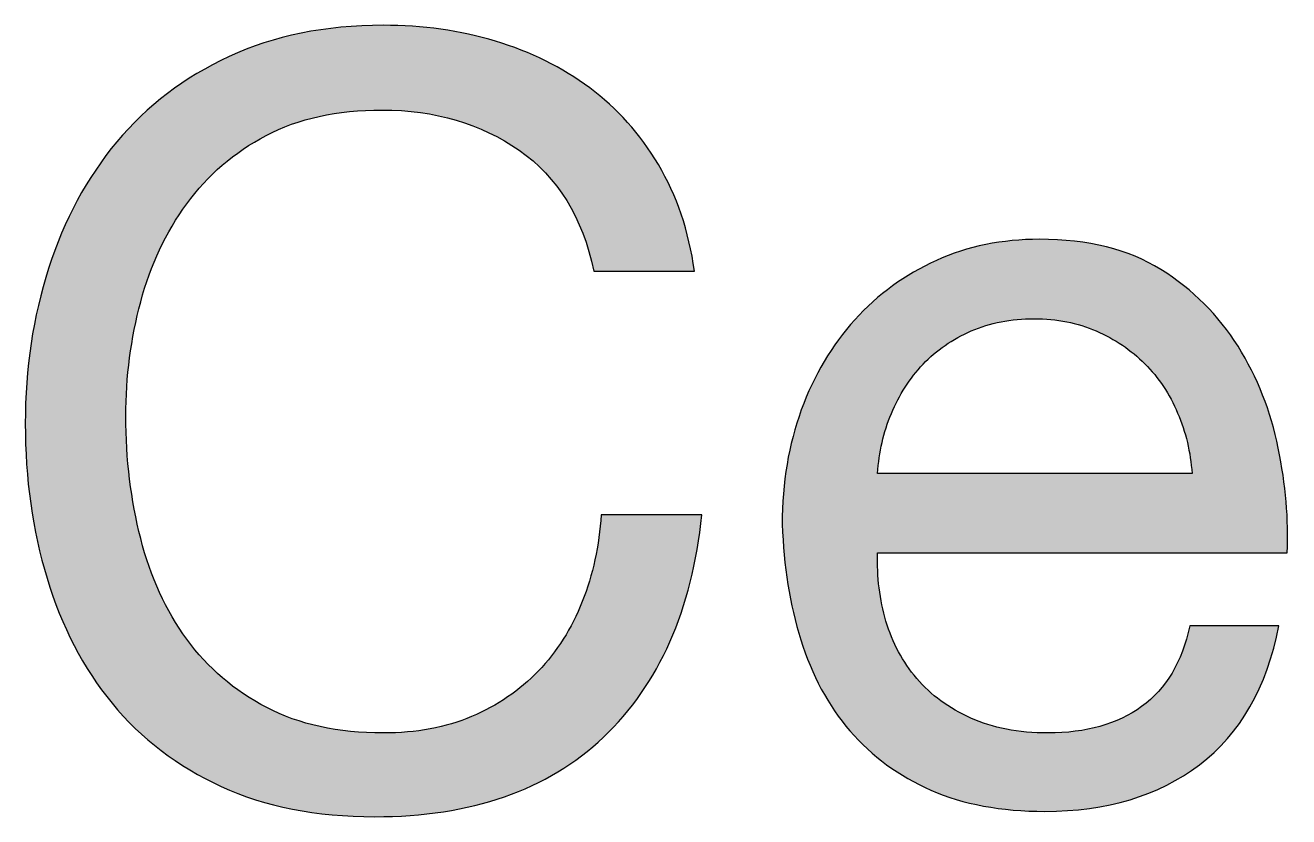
# Paper-space layout 'A1mask (portrait)' of a CAD drawing. Extents: x 0 to 565, y 0 to 805.
# Drawn here: x 394.251 to 399.168, y 64.475 to 67.553 of the extents above; entities that cross this region are included whole.
import ezdxf
from ezdxf.enums import TextEntityAlignment as Align

# ---------------------------------------------------------------- set-up
doc = ezdxf.new("R2010")
doc.units = 0
doc.layers.get('0').update_dxf_attribs({"linetype": 'CONTINUOUS'})
doc.layers.get('Defpoints').update_dxf_attribs({"linetype": 'CONTINUOUS'})
doc.layers.add('JPP_Mask', color=7, linetype='CONTINUOUS')
doc.styles.add('JPP', font='arial.ttf')

# ---------------------------------------------------------------- blocks, each defined once
blk = doc.blocks.new('A1mask (portrait)')
at = {"true_color": 0x004a91}
h = blk.add_hatch(color=154, dxfattribs=at)
edge = h.paths.add_edge_path()
edge.add_spline(control_points=[(396.5007, 64.7842), (396.7175, 64.9901), (396.8453, 65.2786), (396.8837, 65.6495)], knot_values=[14, 14, 14, 14, 15, 15, 15, 15], degree=3, periodic=0)
edge.add_spline(control_points=[(396.8837, 65.6495), (396.8837, 65.6495), (396.4922, 65.6495), (396.4922, 65.6495), (396.4841, 65.5286), (396.4595, 65.4159), (396.4183, 65.3115), (396.3772, 65.2072), (396.3199, 65.1172), (396.247, 65.0417)], knot_values=[11, 11, 11, 11, 12, 12, 12, 13, 13, 13, 14, 14, 14, 14], degree=3, periodic=0)
edge.add_spline(control_points=[(396.247, 65.0417), (396.1746, 64.9662), (396.0879, 64.9071), (395.9876, 64.8647)], knot_values=[10, 10, 10, 10, 11, 11, 11, 11], degree=3, periodic=0)
edge.add_spline(control_points=[(395.9876, 64.8647), (395.8872, 64.8219), (395.7727, 64.8008), (395.6435, 64.8008)], knot_values=[9, 9, 9, 9, 10, 10, 10, 10], degree=3, periodic=0)
edge.add_spline(control_points=[(395.6435, 64.8008), (395.4678, 64.8008), (395.3168, 64.8337), (395.1905, 64.8995)], knot_values=[8, 8, 8, 8, 9, 9, 9, 9], degree=3, periodic=0)
edge.add_spline(control_points=[(395.1905, 64.8995), (395.0641, 64.9655), (394.9604, 65.054), (394.8795, 65.1653)], knot_values=[7, 7, 7, 7, 8, 8, 8, 8], degree=3, periodic=0)
edge.add_spline(control_points=[(394.8795, 65.1653), (394.798, 65.2765), (394.7384, 65.4069), (394.7001, 65.5567)], knot_values=[6, 6, 6, 6, 7, 7, 7, 7], degree=3, periodic=0)
edge.add_spline(control_points=[(394.7001, 65.5567), (394.6617, 65.7063), (394.6423, 65.8651), (394.6423, 66.0327)], knot_values=[5, 5, 5, 5, 6, 6, 6, 6], degree=3, periodic=0)
edge.add_spline(control_points=[(394.6423, 66.0327), (394.6423, 66.1865), (394.6617, 66.3347), (394.7001, 66.4777)], knot_values=[4, 4, 4, 4, 5, 5, 5, 5], degree=3, periodic=0)
edge.add_spline(control_points=[(394.7001, 66.4777), (394.7384, 66.6204), (394.798, 66.7475), (394.8795, 66.8587)], knot_values=[3, 3, 3, 3, 4, 4, 4, 4], degree=3, periodic=0)
edge.add_spline(control_points=[(394.8795, 66.8587), (394.9604, 66.97), (395.0631, 67.0585), (395.1881, 67.1245)], knot_values=[2, 2, 2, 2, 3, 3, 3, 3], degree=3, periodic=0)
edge.add_spline(control_points=[(395.1881, 67.1245), (395.3131, 67.1903), (395.4636, 67.2234), (395.6397, 67.2234)], knot_values=[1, 1, 1, 1, 2, 2, 2, 2], degree=3, periodic=0)
edge.add_spline(control_points=[(395.6397, 67.2234), (395.8456, 67.2234), (396.0231, 67.1711), (396.1731, 67.0668)], knot_values=[0, 0, 0, 0, 1, 1, 1, 1], degree=3, periodic=0)
edge.add_spline(control_points=[(396.1731, 67.0668), (396.3227, 66.9624), (396.4193, 66.8057), (396.4633, 66.5972)], knot_values=[29, 29, 29, 29, 30, 30, 30, 30], degree=3, periodic=0)
edge.add_spline(control_points=[(396.4633, 66.5972), (396.4633, 66.5972), (396.8548, 66.5972), (396.8548, 66.5972), (396.833, 66.7536), (396.7861, 66.8916), (396.7147, 67.0111), (396.6432, 67.1307), (396.5542, 67.2301), (396.4472, 67.3098)], knot_values=[26, 26, 26, 26, 27, 27, 27, 28, 28, 28, 29, 29, 29, 29], degree=3, periodic=0)
edge.add_spline(control_points=[(396.4472, 67.3098), (396.3398, 67.3896), (396.2176, 67.4499), (396.0804, 67.4911), (395.9431, 67.5323), (395.7973, 67.5529), (395.6435, 67.5529)], knot_values=[24, 24, 24, 24, 25, 25, 25, 26, 26, 26, 26], degree=3, periodic=0)
edge.add_spline(control_points=[(395.6435, 67.5529), (395.4181, 67.5529), (395.2184, 67.5124), (395.0442, 67.4315)], knot_values=[23, 23, 23, 23, 24, 24, 24, 24], degree=3, periodic=0)
edge.add_spline(control_points=[(395.0442, 67.4315), (394.8695, 67.3503), (394.7242, 67.2398), (394.6073, 67.0997), (394.4904, 66.9595), (394.4018, 66.7955), (394.3417, 66.6074)], knot_values=[21, 21, 21, 21, 22, 22, 22, 23, 23, 23, 23], degree=3, periodic=0)
edge.add_spline(control_points=[(394.3417, 66.6074), (394.2811, 66.4192), (394.2508, 66.218), (394.2508, 66.0038), (394.2508, 65.7896), (394.2792, 65.5889), (394.3356, 65.4022), (394.3919, 65.2155), (394.4762, 65.0533), (394.5888, 64.9161), (394.7015, 64.7788), (394.843, 64.6709), (395.0134, 64.5927)], knot_values=[17, 17, 17, 17, 18, 18, 18, 19, 19, 19, 20, 20, 20, 21, 21, 21, 21], degree=3, periodic=0)
edge.add_spline(control_points=[(395.0134, 64.5927), (395.1834, 64.5144), (395.3826, 64.4751), (395.6108, 64.4751)], knot_values=[16, 16, 16, 16, 17, 17, 17, 17], degree=3, periodic=0)
edge.add_spline(control_points=[(395.6108, 64.4751), (395.9871, 64.4751), (396.2834, 64.5783), (396.5007, 64.7842)], knot_values=[15, 15, 15, 15, 16, 16, 16, 16], degree=3, periodic=0)
h = blk.add_hatch(color=154, dxfattribs=at)
edge = h.paths.add_edge_path()
edge.add_spline(control_points=[(397.5677, 65.5011), (397.5677, 65.5011), (399.1619, 65.5011), (399.1619, 65.5011), (399.1676, 65.6301), (399.1558, 65.7662), (399.1269, 65.9089)], knot_values=[12, 12, 12, 12, 13, 13, 13, 14, 14, 14, 14], degree=3, periodic=0)
edge.add_spline(control_points=[(399.1269, 65.9089), (399.098, 66.0519), (399.046, 66.1837), (398.9702, 66.3046)], knot_values=[11, 11, 11, 11, 12, 12, 12, 12], degree=3, periodic=0)
edge.add_spline(control_points=[(398.9702, 66.3046), (398.895, 66.4254), (398.7946, 66.525), (398.6696, 66.6033)], knot_values=[10, 10, 10, 10, 11, 11, 11, 11], degree=3, periodic=0)
edge.add_spline(control_points=[(398.6696, 66.6033), (398.5447, 66.6814), (398.3875, 66.7207), (398.1977, 66.7207)], knot_values=[9, 9, 9, 9, 10, 10, 10, 10], degree=3, periodic=0)
edge.add_spline(control_points=[(398.1977, 66.7207), (398.0524, 66.7207), (397.9184, 66.6933), (397.7963, 66.6384)], knot_values=[8, 8, 8, 8, 9, 9, 9, 9], degree=3, periodic=0)
edge.add_spline(control_points=[(397.7963, 66.6384), (397.6742, 66.5832), (397.5681, 66.5065), (397.4791, 66.4076)], knot_values=[7, 7, 7, 7, 8, 8, 8, 8], degree=3, periodic=0)
edge.add_spline(control_points=[(397.4791, 66.4076), (397.3897, 66.3087), (397.3201, 66.192), (397.2709, 66.0573), (397.2216, 65.9226), (397.1966, 65.7745), (397.1966, 65.6124)], knot_values=[5, 5, 5, 5, 6, 6, 6, 7, 7, 7, 7], degree=3, periodic=0)
edge.add_spline(control_points=[(397.1966, 65.6124), (397.2022, 65.4502), (397.2264, 65.3007), (397.269, 65.1634)], knot_values=[4, 4, 4, 4, 5, 5, 5, 5], degree=3, periodic=0)
edge.add_spline(control_points=[(397.269, 65.1634), (397.3116, 65.0259), (397.375, 64.9078), (397.4602, 64.8091)], knot_values=[3, 3, 3, 3, 4, 4, 4, 4], degree=3, periodic=0)
edge.add_spline(control_points=[(397.4602, 64.8091), (397.5454, 64.7101), (397.6505, 64.6332), (397.7755, 64.5783), (397.9004, 64.5234), (398.0481, 64.4959), (398.2185, 64.4959)], knot_values=[1, 1, 1, 1, 2, 2, 2, 3, 3, 3, 3], degree=3, periodic=0)
edge.add_spline(control_points=[(398.2185, 64.4959), (398.4599, 64.4959), (398.6606, 64.5563), (398.8202, 64.677)], knot_values=[0, 0, 0, 0, 1, 1, 1, 1], degree=3, periodic=0)
edge.add_spline(control_points=[(398.8202, 64.677), (398.9792, 64.7979), (399.0824, 64.9778), (399.1293, 65.2169)], knot_values=[21, 21, 21, 21, 22, 22, 22, 22], degree=3, periodic=0)
edge.add_spline(control_points=[(399.1293, 65.2169), (399.1293, 65.2169), (398.7828, 65.2169), (398.7828, 65.2169), (398.7525, 65.0768), (398.6905, 64.9724), (398.5953, 64.9037)], knot_values=[19, 19, 19, 19, 20, 20, 20, 21, 21, 21, 21], degree=3, periodic=0)
edge.add_spline(control_points=[(398.5953, 64.9037), (398.5007, 64.8351), (398.379, 64.8008), (398.2308, 64.8008)], knot_values=[18, 18, 18, 18, 19, 19, 19, 19], degree=3, periodic=0)
edge.add_spline(control_points=[(398.2308, 64.8008), (398.1153, 64.8008), (398.015, 64.82), (397.9303, 64.8583)], knot_values=[17, 17, 17, 17, 18, 18, 18, 18], degree=3, periodic=0)
edge.add_spline(control_points=[(397.9303, 64.8583), (397.8451, 64.8969), (397.775, 64.9482), (397.7201, 65.0129), (397.6652, 65.0775), (397.6254, 65.1515), (397.6003, 65.2353)], knot_values=[15, 15, 15, 15, 16, 16, 16, 17, 17, 17, 17], degree=3, periodic=0)
edge.add_spline(control_points=[(397.6003, 65.2353), (397.5757, 65.3191), (397.5648, 65.4076), (397.5677, 65.5011)], knot_values=[14, 14, 14, 14, 15, 15, 15, 15], degree=3, periodic=0)
edge = h.paths.add_edge_path(flags=16)
edge.add_spline(control_points=[(398.7913, 65.8102), (398.7913, 65.8102), (397.5677, 65.8102), (397.5677, 65.8102), (397.5729, 65.8926), (397.5909, 65.9702), (397.6212, 66.0429)], knot_values=[6, 6, 6, 6, 7, 7, 7, 8, 8, 8, 8], degree=3, periodic=0)
edge.add_spline(control_points=[(397.6212, 66.0429), (397.6514, 66.1158), (397.6926, 66.1794), (397.7447, 66.2346)], knot_values=[5, 5, 5, 5, 6, 6, 6, 6], degree=3, periodic=0)
edge.add_spline(control_points=[(397.7447, 66.2346), (397.7968, 66.2895), (397.8593, 66.3326), (397.9321, 66.3643)], knot_values=[4, 4, 4, 4, 5, 5, 5, 5], degree=3, periodic=0)
edge.add_spline(control_points=[(397.9321, 66.3643), (398.005, 66.3958), (398.0865, 66.4116), (398.1773, 66.4116)], knot_values=[3, 3, 3, 3, 4, 4, 4, 4], degree=3, periodic=0)
edge.add_spline(control_points=[(398.1773, 66.4116), (398.2654, 66.4116), (398.3454, 66.3958), (398.4183, 66.3643)], knot_values=[2, 2, 2, 2, 3, 3, 3, 3], degree=3, periodic=0)
edge.add_spline(control_points=[(398.4183, 66.3643), (398.4912, 66.3326), (398.5541, 66.2902), (398.6076, 66.2365)], knot_values=[1, 1, 1, 1, 2, 2, 2, 2], degree=3, periodic=0)
edge.add_spline(control_points=[(398.6076, 66.2365), (398.6616, 66.183), (398.7042, 66.1191), (398.7354, 66.045)], knot_values=[0, 0, 0, 0, 1, 1, 1, 1], degree=3, periodic=0)
edge.add_spline(control_points=[(398.7354, 66.045), (398.7672, 65.9709), (398.7856, 65.8926), (398.7913, 65.8102)], knot_values=[8, 8, 8, 8, 9, 9, 9, 9], degree=3, periodic=0)
at = {"layer": 'Defpoints', "color": 154, "true_color": 0x004a91}
for points, knots in [([(396.1731, 67.0668), (396.0231, 67.1711), (395.8456, 67.2234), (395.6397, 67.2234), (395.4636, 67.2234), (395.3131, 67.1903), (395.1881, 67.1245), (395.0631, 67.0585), (394.9604, 66.97), (394.8795, 66.8587), (394.798, 66.7475), (394.7384, 66.6204), (394.7001, 66.4777), (394.6617, 66.3347), (394.6423, 66.1865), (394.6423, 66.0327), (394.6423, 65.8651), (394.6617, 65.7063), (394.7001, 65.5567), (394.7384, 65.4069), (394.798, 65.2765), (394.8795, 65.1653), (394.9604, 65.054), (395.0641, 64.9655), (395.1905, 64.8995), (395.3168, 64.8337), (395.4678, 64.8008), (395.6435, 64.8008), (395.7727, 64.8008), (395.8872, 64.8219), (395.9876, 64.8647), (396.0879, 64.9071), (396.1746, 64.9662), (396.247, 65.0417), (396.3199, 65.1172), (396.3772, 65.2072), (396.4183, 65.3115), (396.4595, 65.4159), (396.4841, 65.5286), (396.4922, 65.6495), (396.4922, 65.6495), (396.8837, 65.6495), (396.8837, 65.6495), (396.8453, 65.2786), (396.7175, 64.9901), (396.5007, 64.7842), (396.2834, 64.5783), (395.9871, 64.4751), (395.6108, 64.4751), (395.3826, 64.4751), (395.1834, 64.5144), (395.0134, 64.5927), (394.843, 64.6709), (394.7015, 64.7788), (394.5888, 64.9161), (394.4762, 65.0533), (394.3919, 65.2155), (394.3356, 65.4022), (394.2792, 65.5889), (394.2508, 65.7896), (394.2508, 66.0038), (394.2508, 66.218), (394.2811, 66.4192), (394.3417, 66.6074), (394.4018, 66.7955), (394.4904, 66.9595), (394.6073, 67.0997), (394.7242, 67.2398), (394.8695, 67.3503), (395.0442, 67.4315), (395.2184, 67.5124), (395.4181, 67.5529), (395.6435, 67.5529), (395.7973, 67.5529), (395.9431, 67.5323), (396.0804, 67.4911), (396.2176, 67.4499), (396.3398, 67.3896), (396.4472, 67.3098), (396.5542, 67.2301), (396.6432, 67.1307), (396.7147, 67.0111), (396.7861, 66.8916), (396.833, 66.7536), (396.8548, 66.5972), (396.8548, 66.5972), (396.4633, 66.5972), (396.4633, 66.5972), (396.4193, 66.8057), (396.3227, 66.9624), (396.1731, 67.0668)], [0, 0, 0, 0, 1, 1, 1, 2, 2, 2, 3, 3, 3, 4, 4, 4, 5, 5, 5, 6, 6, 6, 7, 7, 7, 8, 8, 8, 9, 9, 9, 10, 10, 10, 11, 11, 11, 12, 12, 12, 13, 13, 13, 14, 14, 14, 15, 15, 15, 16, 16, 16, 17, 17, 17, 18, 18, 18, 19, 19, 19, 20, 20, 20, 21, 21, 21, 22, 22, 22, 23, 23, 23, 24, 24, 24, 25, 25, 25, 26, 26, 26, 27, 27, 27, 28, 28, 28, 29, 29, 29, 30, 30, 30, 30]), ([(398.8202, 64.677), (398.6606, 64.5563), (398.4599, 64.4959), (398.2185, 64.4959), (398.0481, 64.4959), (397.9004, 64.5234), (397.7755, 64.5783), (397.6505, 64.6332), (397.5454, 64.7101), (397.4602, 64.8091), (397.375, 64.9078), (397.3116, 65.0259), (397.269, 65.1634), (397.2264, 65.3007), (397.2022, 65.4502), (397.1966, 65.6124), (397.1966, 65.7745), (397.2216, 65.9226), (397.2709, 66.0573), (397.3201, 66.192), (397.3897, 66.3087), (397.4791, 66.4076), (397.5681, 66.5065), (397.6742, 66.5832), (397.7963, 66.6384), (397.9184, 66.6933), (398.0524, 66.7207), (398.1977, 66.7207), (398.3875, 66.7207), (398.5447, 66.6814), (398.6696, 66.6033), (398.7946, 66.525), (398.895, 66.4254), (398.9702, 66.3046), (399.046, 66.1837), (399.098, 66.0519), (399.1269, 65.9089), (399.1558, 65.7662), (399.1676, 65.6301), (399.1619, 65.5011), (399.1619, 65.5011), (397.5677, 65.5011), (397.5677, 65.5011), (397.5648, 65.4076), (397.5757, 65.3191), (397.6003, 65.2353), (397.6254, 65.1515), (397.6652, 65.0775), (397.7201, 65.0129), (397.775, 64.9482), (397.8451, 64.8969), (397.9303, 64.8583), (398.015, 64.82), (398.1153, 64.8008), (398.2308, 64.8008), (398.379, 64.8008), (398.5007, 64.8351), (398.5953, 64.9037), (398.6905, 64.9724), (398.7525, 65.0768), (398.7828, 65.2169), (398.7828, 65.2169), (399.1293, 65.2169), (399.1293, 65.2169), (399.0824, 64.9778), (398.9792, 64.7979), (398.8202, 64.677)], [0, 0, 0, 0, 1, 1, 1, 2, 2, 2, 3, 3, 3, 4, 4, 4, 5, 5, 5, 6, 6, 6, 7, 7, 7, 8, 8, 8, 9, 9, 9, 10, 10, 10, 11, 11, 11, 12, 12, 12, 13, 13, 13, 14, 14, 14, 15, 15, 15, 16, 16, 16, 17, 17, 17, 18, 18, 18, 19, 19, 19, 20, 20, 20, 21, 21, 21, 22, 22, 22, 22]), ([(398.7354, 66.045), (398.7042, 66.1191), (398.6616, 66.183), (398.6076, 66.2365), (398.5541, 66.2902), (398.4912, 66.3326), (398.4183, 66.3643), (398.3454, 66.3958), (398.2654, 66.4116), (398.1773, 66.4116), (398.0865, 66.4116), (398.005, 66.3958), (397.9321, 66.3643), (397.8593, 66.3326), (397.7968, 66.2895), (397.7447, 66.2346), (397.6926, 66.1794), (397.6514, 66.1158), (397.6212, 66.0429), (397.5909, 65.9702), (397.5729, 65.8926), (397.5677, 65.8102), (397.5677, 65.8102), (398.7913, 65.8102), (398.7913, 65.8102), (398.7856, 65.8926), (398.7672, 65.9709), (398.7354, 66.045)], [0, 0, 0, 0, 1, 1, 1, 2, 2, 2, 3, 3, 3, 4, 4, 4, 5, 5, 5, 6, 6, 6, 7, 7, 7, 8, 8, 8, 9, 9, 9, 9])]:
    blk.add_open_spline(points, degree=3, knots=knots, dxfattribs=at)
at = {"color": 7, "style": 'JPP'}
for tag, p in [('Client', (498, 115)), ('Project1', (498, 90)), ('Project2', (498, 82.5)), ('Project3', (498, 75)), ('Title1', (498, 57.5)), ('Title2', (498, 50)), ('Title3', (498, 42.5)), ('Status', (390, 7.5))]:
    blk.add_attdef(tag, text='', height=3.5, dxfattribs=at).set_placement(p, align=Align.MIDDLE_LEFT)
at = {"color": 2, "style": 'JPP'}
for tag, p in [('Scale', (417.5, 25)), ('Checked', (507.5, 25)), ('Drawn', (462.5, 25)), ('Date', (552.5, 25))]:
    blk.add_attdef(tag, text='', height=2, dxfattribs=at).set_placement(p, align=Align.MIDDLE_CENTER)
at = {"color": 6, "style": 'JPP'}
for tag, p in [('Ref', (480, 7.5)), ('DrgNo.', (522, 7.5))]:
    blk.add_attdef(tag, text='', height=4, dxfattribs=at).set_placement(p, align=Align.MIDDLE_LEFT)
blk.add_attdef('Rev', text='', height=4, dxfattribs=at).set_placement((556.2747, 7.5), align=Align.MIDDLE_CENTER)

psp = doc.layouts.new('A1mask (portrait)')

# ---------------------------------------------------------------- block references
at = {"layer": 'JPP_Mask'}
psp.add_blockref('A1mask (portrait)', (0, 0), dxfattribs=at)

doc.saveas('drawing.dxf')
